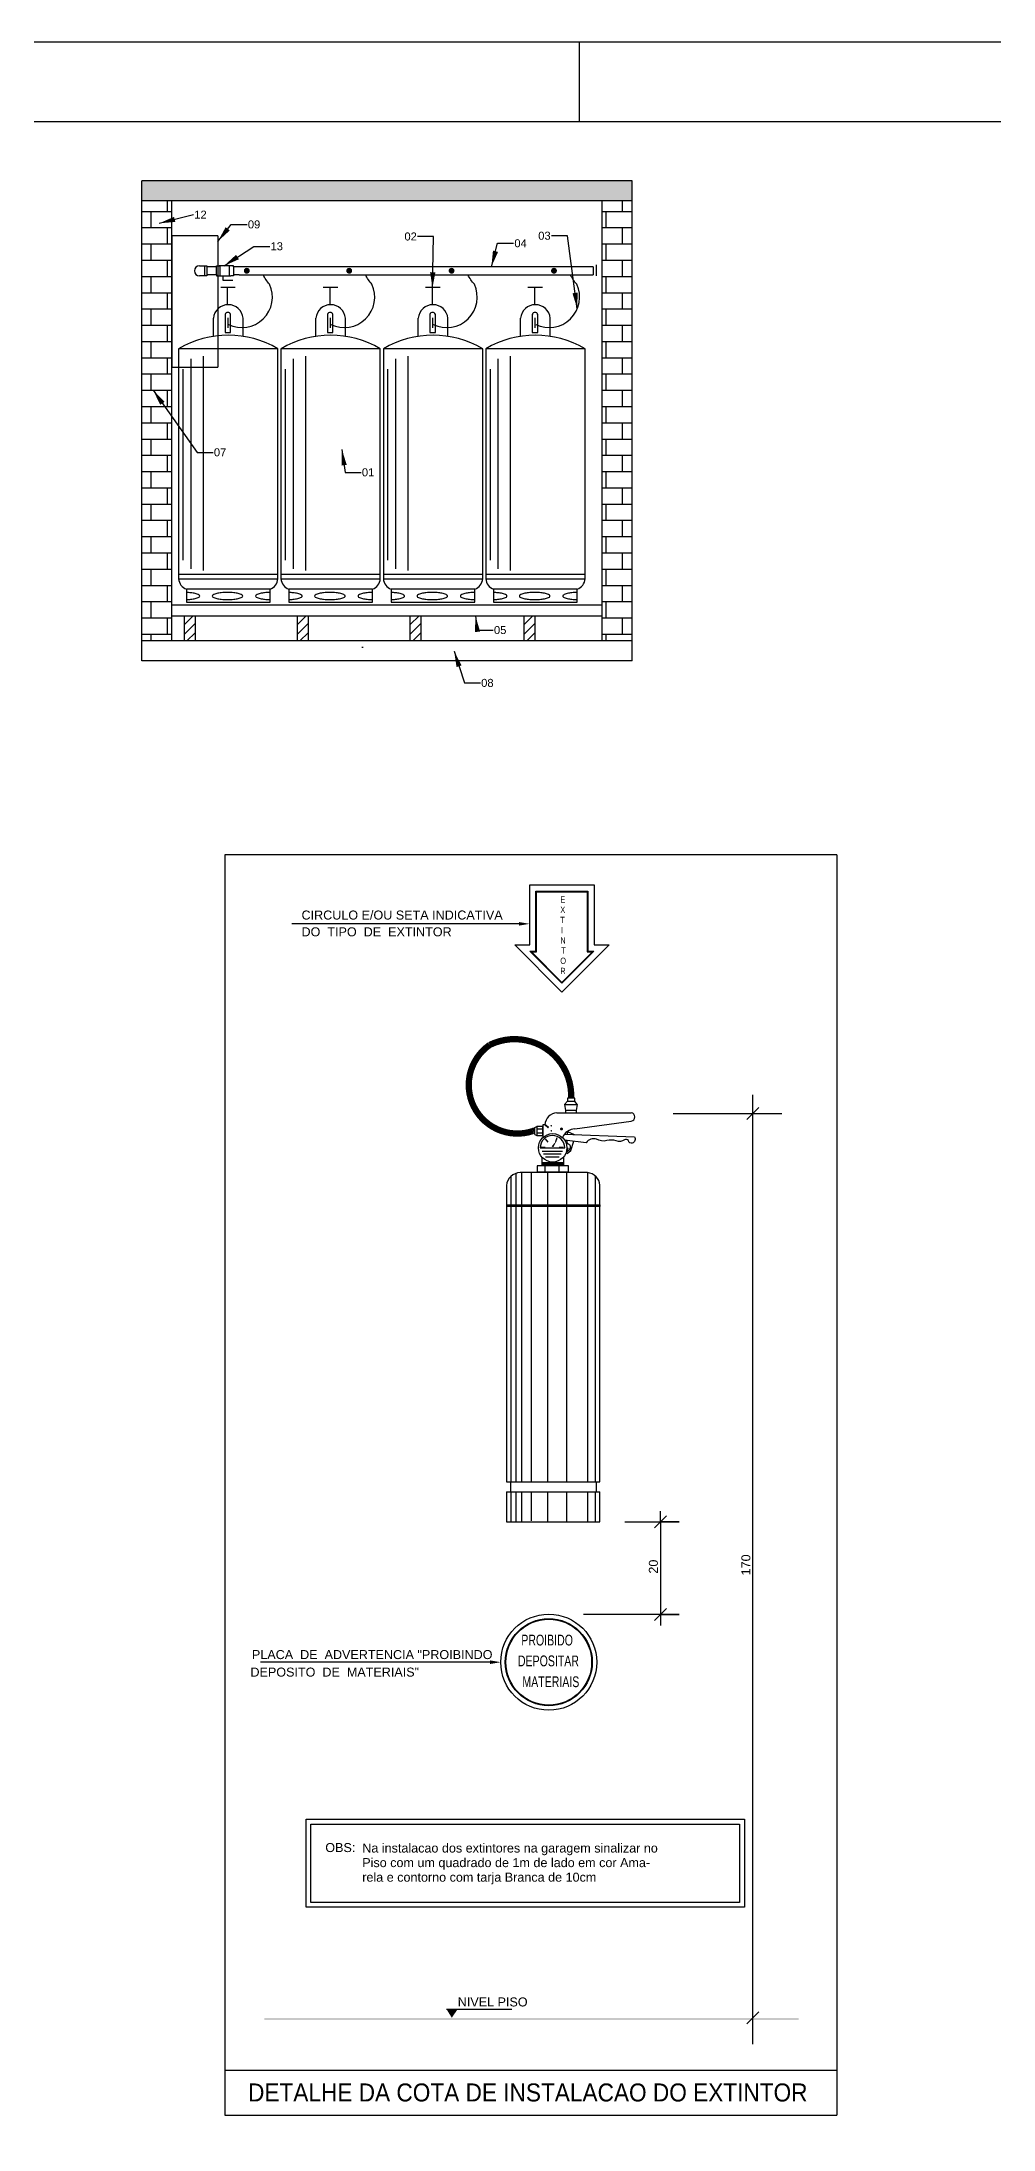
# Model space of a CAD drawing. Extents: x -120 to 1117, y 5 to 675.
# Drawn here: x 514.3 to 633.3, y 414 to 674.9 of the extents above; entities that cross this region are included whole.
import ezdxf

# ---------------------------------------------------------------- set-up
doc = ezdxf.new("R2010")
doc.units = 0
doc.header["$MEASUREMENT"] = 0
doc.layers.get('0').update_dxf_attribs({"linetype": 'CONTINUOUS'})
for name, color, linetype in [('02', 2, 'CONTINUOUS'), ('03', 7, 'CONTINUOUS'), ('04', 7, 'CONTINUOUS'), ('05', 4, 'CONTINUOUS'), ('06', 1, 'CONTINUOUS'), ('carimbo', 4, 'CONTINUOUS'), ('TUBOS_INCENDIO', 240, 'CONTINUOUS')]:
    doc.layers.add(name, color=color, linetype=linetype)
doc.styles.get("Standard").update_dxf_attribs({"font": 'arial.ttf'})
doc.dimstyles.get("Standard").update_dxf_attribs({"dimtxt": 0.18, "dimasz": 0.18, "dimexe": 0.18, "dimexo": 0.0625, "dimgap": 0.09, "dimtad": 0, "dimtih": 1, "dimtoh": 1, "dimdec": 4, "dimzin": 0, "dimdsep": 46, "dimtxsty": 'Standard', "dimcen": 0.09, "dimadec": 0, "dimazin": 0, "dimtfac": 1, "dimtdec": 4, "dimtofl": 0, "dimtmove": 0, "dimatfit": 3, "dimfxl": 0, "dimtolj": 1, "dimtzin": 0, "dimarcsym": 0})

# ---------------------------------------------------------------- blocks, each defined once
blk = doc.blocks.new('A1')
blk.add_line((306, 594), (306, 584))
blk.add_lwpolyline([(841, 0), (0, 0), (0, 594), (841, 594)], close=True)
at = {"color": 2}
blk.add_lwpolyline([(831, 10), (831, 584), (30, 584), (30, 10), (831, 10)], dxfattribs=at)
blk = doc.blocks.new('*X892')
at = {"color": 0, "linetype": 'Continuous'}
for p, q in [((7878, 27500), (8041, 27663)), ((7878, 27323), (8078, 27523)), ((7926, 27195), (8078, 27346))]:
    blk.add_line(p, q, dxfattribs=at)

msp = doc.modelspace()

# ---------------------------------------------------------------- hatches: boundary and pattern name
h = msp.add_hatch()
h.set_pattern_fill('CONCRETO', color=4, scale=4, style=0)
h.set_pattern_definition([(45, (1176.4545, -200.871), (0, 4.000018), [0.56568, -1.1314, 0.28284, -1.69704, 0.56568, -1.4142142]), (135, (1179.0545, -200.671), (-4.000018, 0), [0.565684, -0.84852, 0.28284, -1.4142, 0.565684, -1.9799262]), (63.43495, (1175.8545, -201.4711), (2e-10, 4), [0.4472, -1.7888, 0.4472, -1.788936]), (116.56505, (1175.8545, -201.4711), (-2e-09, 4), [0.4472, -1.7888, 0.4472, -1.788936]), (0, (1175.8545, -201.071), (0, 4), [0.2, -1.6, 0.4, -1.6, 0.2]), (0, (1175.8545, -200.471), (0, 4), [-0.6, 0.4, -1.6, 0, -1.4, 0]), (0, (1175.8545, -200.271), (0, 4), [-1.6, 0, -1.2, 0.4, -0.8, 0]), (0, (1175.8545, -199.671), (0, 4), [-0.8, 0, -1, 0.4, -1.8, 0]), (0, (1175.8545, -199.071), (0, 4), [-0.8, 0.4, -1.6, 0.4, -0.8, 0]), (0, (1175.8545, -198.071), (0, 4), [-0.6, 0.4, -0.8, 0, -2.2, 0]), (0, (1175.8545, -197.871), (0, 4), [-0.8, 0, -2.4, 0.4, -0.4, 0]), (90, (1176.0545, -200.671), (-4, 2e-16), [-1.2, 0, -1.2, 0, -1.6, 0]), (90, (1176.4545, -201.471), (-4, 2e-16), [-0.6, 0.4, -1.6, 0, -1.4, 0]), (90, (1176.8545, -201.471), (-4, 2e-16), [-1.6, 0, -1.4, 0.4, -0.6, 0]), (90, (1179.0545, -201.471), (-4, 2e-16), [-0.8, 0.4, -2, 0.4, -0.4, 0]), (90, (1176.2545, -201.071), (-4, 2e-16), [-1.2, 0, -1.4, 0, -1.4, 0]), (90, (1176.6545, -201.071), (-4, 2e-16), [-1, 0, -2.2, 0, -0.8, 0]), (90, (1177.0545, -200.871), (-4, 2e-16), [-2, 0, -0.6, 0, -1.4, 0]), (90, (1177.2545, -201.271), (-4, 2e-16), [-1.8, 0, -0.8, 0, -1, 0]), (90, (1177.6545, -200.671), (-4, 2e-16), [-1.6, 0, -0.6, 0, -1.6, 0]), (90, (1177.8545, -200.471), (-4, 2e-16), [-1.8, 0, -0.8, 0, -1.4, 0]), (90, (1178.0545, -201.471), (-4, 2e-16), [-2.4, 0, -1, 0, -0.6, 0]), (90, (1178.2545, -200.871), (-4, 2e-16), [-0.8, 0, -1.6, 0, -1.6, 0]), (90, (1178.4545, -201.071), (-4, 2e-16), [-1.8, 0, -1, 0, -1.2, 0]), (90, (1178.6545, -201.271), (-4, 2e-16), [-1.6, 0, -1.2, 0, -1.2, 0]), (90, (1179.0545, -201.071), (-4, 2e-16), [-1.2, 0, -1.2, 0, -1.6, 0]), (90, (1179.4545, -200.871), (-4, 2e-16), [-1.6, 0, -0.8, 0, -1.6, 0]), (90, (1179.6545, -200.671), (-4, 2e-16), [-0.6, 0, -2.4, 0, -1, 0])])
h.paths.add_polyline_path([(588.167, 654.991), (588.167, 657.491), (526.867, 657.491), (526.867, 654.991)])
h = msp.add_hatch()
h.set_pattern_fill('AR-B816', color=4, scale=0.01, style=0)
h.set_pattern_definition([(0, (-9540.5443, 1112.9052), (0, 2.032), []), (90, (-9540.5443, 1112.9052), (-2.032, 2.032), [2.032, -2.032])])
h.paths.add_polyline_path([(588.167, 599.991), (588.167, 654.991), (584.417, 654.991), (584.417, 599.991)])
h.paths.add_polyline_path([(526.867, 599.991), (530.617, 599.991), (530.617, 654.991), (526.867, 654.991)])
h = msp.add_hatch()
h.set_pattern_fill('AR-CONC', color=4, scale=0.5, style=0)
h.set_pattern_definition([(50, (-174.494, 229.02), (91.0923, -7.9695), [9.525, -104.775]), (355, (-174.49, 229.02), (-17.621, 95.528), [7.62, -83.82]), (100.451, (-166.9, 228.36), (73.471, 87.558), [8.095, -89.045]), (46.184, (-174.49, 254.42), (135.54, -21.021), [14.287, -157.162]), (96.636, (-163.2, 252.67), (118.702, 123.713), [12.142, -133.567]), (351.184, (-174.5, 254.42), (118.702, 123.713), [11.43, -125.73]), (21, (-161.794, 248.07), (75.8074, -51.133), [9.525, -104.775]), (326, (-161.79, 248.07), (30.901, 92.094), [7.62, -83.82]), (71.451, (-155.48, 243.81), (106.708, 40.961), [8.095, -89.045]), (37.5, (-174.494, 229.022), (1.5443, 42.2775), [0, -82.804, 0, -85.09, 0, -84.1375]), (7.5, (-174.494, 229.02), (33.4098, 50.0903), [0, -48.514, 0, -80.899, 0, -32.0675]), (327.5, (-202.815, 229.022), (67.7953, -2.8644), [0, -31.75, 0, -99.06, 0, -131.445]), (317.5, (-215.515, 229.02), (74.0646, 12.7132), [0, -41.275, 0, -65.786, 0, -93.345])])
h.paths.add_polyline_path([(526.867, 599.991), (526.867, 597.491), (588.167, 597.491), (588.167, 599.991)])

# ---------------------------------------------------------------- linework, layer by layer
at = {"color": 6}
for p, q in [((526.867, 597.491), (526.867, 657.491)), ((588.167, 657.491), (526.867, 657.491)), ((588.167, 597.491), (588.167, 657.491)), ((588.167, 654.991), (526.867, 654.991)), ((530.617, 599.991), (530.617, 654.991)), ((584.417, 599.991), (584.417, 654.991)), ((588.167, 599.991), (526.867, 599.991)), ((588.167, 597.491), (526.867, 597.491))]:
    msp.add_line(p, q, dxfattribs=at)
at = {"layer": '02'}
for p, q in [((537.221, 573.241), (537.221, 415.741)), ((613.721, 573.241), (537.221, 573.241)), ((613.721, 573.241), (613.721, 421.366)), ((537.221, 421.366), (613.721, 421.366)), ((613.721, 421.366), (613.721, 415.741)), ((537.221, 415.741), (613.721, 415.741))]:
    msp.add_line(p, q, dxfattribs=at)
at = {"layer": '02', "color": 5, "linetype": 'Continuous'}
for p, q in [((573.988, 564.636), (545.618, 564.636)), ((603.228, 424.625), (603.228, 543.275)), ((593.28, 540.923), (606.846, 540.923)), ((603.978, 541.673), (602.478, 540.173)), ((603.228, 540.923), (603.978, 541.673)), ((592.43, 490.644), (590.93, 489.144)), ((591.68, 489.894), (591.68, 491.225)), ((591.68, 489.894), (592.43, 490.644)), ((587.221, 489.894), (594.018, 489.894)), ((591.68, 489.894), (591.68, 478.333)), ((594.018, 489.894), (591.68, 489.894)), ((594.018, 478.333), (582.045, 478.333)), ((592.43, 479.083), (590.93, 477.583)), ((591.68, 478.333), (592.43, 479.083)), ((591.68, 478.333), (591.68, 476.952)), ((591.68, 478.333), (594.018, 478.333)), ((570.373, 472.353), (541.68, 472.353)), ((564.932, 428.996), (572.342, 428.996)), ((572.342, 428.996), (573.092, 428.996))]:
    msp.add_line(p, q, dxfattribs=at)
at = {"layer": '02', "linetype": 'Continuous'}
for p, q in [((603.978, 428.653), (602.478, 427.153)), ((603.228, 427.903), (603.978, 428.653))]:
    msp.add_line(p, q, dxfattribs=at)
at = {"layer": '02', "color": 240, "linetype": 'Continuous'}
for points in [[(575.338, 569.491), (583.4, 569.491), (583.4, 561.991), (585.275, 561.991), (579.369, 556.085), (573.463, 561.991), (575.338, 561.991)], [(576.125, 568.704), (582.613, 568.704), (582.613, 561.204), (583.374, 561.204), (579.369, 557.199), (575.364, 561.204), (576.125, 561.204)], [(576.2, 568.629), (582.538, 568.629), (582.538, 561.129), (583.193, 561.129), (579.369, 557.305), (575.545, 561.129), (576.2, 561.129)]]:
    msp.add_lwpolyline(points, close=True, dxfattribs=at)
at = {"layer": '02', "color": 5, "linetype": 'Continuous'}
for points in [[(547.407, 452.714), (602.172, 452.714), (602.172, 441.724), (547.407, 441.724)], [(547.992, 452.129), (601.587, 452.129), (601.587, 442.309), (547.992, 442.309)]]:
    msp.add_lwpolyline(points, close=True, dxfattribs=at)
at = {"layer": '02', "color": 240, "linetype": 'Continuous'}
for radius in [6, 5.438, 5.362]:
    msp.add_circle((577.723, 472.353), radius, dxfattribs=at)
at = {"layer": '02', "color": 5, "linetype": 'Continuous'}
for points in [[(573.988, 564.861), (573.988, 564.411), (575.338, 564.636)], [(570.373, 472.578), (570.373, 472.128), (571.723, 472.353)], [(564.932, 428.996), (566.347, 428.996), (565.598, 427.913)]]:
    msp.add_solid(points, dxfattribs=at)
at = {"layer": '03', "linetype": 'Continuous'}
for p, q in [((536.711, 644.204), (538.535, 644.204)), ((537.58, 642.013), (537.58, 644.204)), ((549.511, 644.204), (551.335, 644.204)), ((550.38, 642.013), (550.38, 644.204)), ((562.311, 644.204), (564.135, 644.204)), ((563.18, 642.013), (563.18, 644.204)), ((575.111, 644.204), (576.935, 644.204)), ((575.98, 642.013), (575.98, 644.204)), ((569.656, 604.447), (530.617, 604.447)), ((530.617, 603.113), (569.656, 603.113)), ((584.417, 604.447), (569.656, 604.447)), ((569.656, 603.113), (584.417, 603.113))]:
    msp.add_line(p, q, dxfattribs=at)
at = {"layer": '03', "color": 4, "linetype": 'Continuous'}
for p, q in [((580.082, 542.851), (580.082, 542.46)), ((580.212, 542.851), (580.082, 542.851)), ((580.969, 542.851), (580.212, 542.851)), ((580.969, 542.46), (580.969, 542.851)), ((578.747, 541.02), (588.043, 541.02)), ((580.082, 542.46), (579.692, 542.07)), ((579.692, 542.07), (579.83, 541.287)), ((579.692, 542.07), (581.282, 542.07)), ((579.83, 541.287), (579.83, 541.02)), ((581.144, 541.287), (579.83, 541.287)), ((580.082, 542.46), (580.969, 542.46)), ((581.282, 542.07), (580.969, 542.46)), ((581.282, 542.07), (581.144, 541.287)), ((581.144, 541.287), (581.144, 541.02)), ((575.995, 539.199), (576.227, 539.313)), ((575.995, 538.293), (575.995, 539.199)), ((575.995, 538.293), (576.227, 538.188)), ((576.227, 539.313), (576.227, 538.188)), ((576.977, 539.313), (576.227, 539.313)), ((576.227, 539.031), (576.977, 539.031)), ((576.227, 538.504), (576.977, 538.504)), ((576.227, 538.188), (576.977, 538.188)), ((576.977, 538.188), (576.977, 539.313)), ((577.251, 539.503), (576.998, 539.503)), ((576.998, 539.503), (576.998, 537.943)), ((577.693, 539.165), (577.251, 539.566)), ((577.251, 539.503), (577.63, 539.123)), ((577.293, 537.754), (577.588, 537.353)), ((577.63, 539.123), (577.693, 539.165)), ((578.747, 537.88), (578.558, 537.395)), ((579.667, 538.333), (588.444, 538.027)), ((581.003, 539.018), (588.043, 539.966)), ((576.639, 536.637), (579.717, 536.637)), ((576.787, 536.742), (577.272, 536.742)), ((576.852, 535.484), (576.852, 534.373)), ((576.913, 536.236), (579.443, 536.236)), ((577.082, 535.878), (579.274, 535.878)), ((577.335, 535.52), (579.042, 535.52)), ((579.042, 536.721), (579.527, 536.721)), ((579.558, 535.472), (579.558, 534.373)), ((576.852, 534.803), (579.558, 534.803)), ((576.852, 534.635), (579.558, 534.635)), ((576.852, 534.487), (579.558, 534.487))]:
    msp.add_line(p, q, dxfattribs=at)
at = {"layer": '03', "color": 240, "linetype": 'Continuous'}
for p, q in [((572.975, 533.06), (572.975, 494.901)), ((573.588, 533.437), (573.588, 494.901)), ((582.574, 533.537), (574.154, 533.537)), ((574.323, 533.537), (574.323, 494.901)), ((575.52, 533.537), (575.52, 494.901)), ((577.23, 534.373), (577.23, 533.623)), ((577.562, 533.537), (577.562, 494.901)), ((578.979, 534.373), (578.979, 533.623)), ((579.956, 533.537), (579.956, 494.901)), ((582.561, 533.537), (582.561, 494.901)), ((583.539, 533.114), (583.539, 494.901)), ((572.442, 531.919), (572.442, 494.901)), ((584.115, 494.901), (584.115, 531.961)), ((572.442, 529.502), (584.115, 529.502)), ((584.115, 529.314), (572.442, 529.314)), ((584.115, 529.502), (584.115, 529.314)), ((572.442, 494.901), (584.115, 494.901)), ((572.442, 493.65), (584.115, 493.65)), ((572.442, 493.65), (572.442, 489.904)), ((572.931, 494.901), (572.931, 493.65)), ((572.975, 493.65), (572.975, 489.904)), ((573.588, 493.65), (573.588, 489.904)), ((574.323, 493.65), (574.323, 489.904)), ((575.52, 493.65), (575.52, 490.023)), ((577.562, 493.65), (577.562, 489.882)), ((579.956, 493.65), (579.956, 489.882)), ((582.561, 493.65), (582.561, 489.882)), ((583.539, 493.65), (583.539, 489.882)), ((583.654, 494.901), (583.654, 493.65)), ((584.115, 489.904), (584.115, 493.65)), ((572.442, 489.904), (584.115, 489.904))]:
    msp.add_line(p, q, dxfattribs=at)
at = {"layer": '03', "linetype": 'Continuous'}
for points in [[(532.173, 603.113), (533.507, 603.113), (533.507, 599.991), (532.173, 599.991)], [(546.293, 603.113), (547.627, 603.113), (547.627, 599.991), (546.293, 599.991)], [(560.413, 603.113), (561.747, 603.113), (561.747, 599.991), (560.413, 599.991)], [(574.664, 603.113), (575.997, 603.113), (575.997, 599.991), (574.664, 599.991)]]:
    msp.add_lwpolyline(points, close=True, dxfattribs=at)
at = {"layer": '03', "color": 4, "linetype": 'Continuous', "const_width": 0.788}
for points in [[(570.347, 549.504, -0.568821), (580.519, 542.851, -1.3343994)], [(570.347, 549.504, 0.8707505), (575.759, 538.742, 1.4595652)]]:
    msp.add_lwpolyline(points, format="xyb", dxfattribs=at)
at = {"layer": '03', "color": 4, "linetype": 'Continuous'}
for points, const_width in [([(577.984, 539.397, 1), (578.078, 539.397, 1)], 0.0937), ([(577.984, 538.765, 1), (578.078, 538.765, 1)], 0.0937), ([(579.223, 538.997, 1), (579.41, 538.997, 1)], 0.187)]:
    msp.add_lwpolyline(points, format="xyb", close=True, dxfattribs=dict(at, const_width=const_width))
for points in [[(582.415, 537.269), (579.699, 537.614)], [(580.045, 538.683), (580.014, 538.321)], [(580.045, 538.683), (580.899, 538.29)]]:
    msp.add_lwpolyline(points, dxfattribs=at)
for points in [[(579.954, 537.582), (580.012, 537.185, -0.4472), (580.413, 536.742, -0.2864136), (579.886, 536.068), (580.033, 535.92), (580.497, 536.321), (580.862, 537.466)], [(583.701, 537.732, 0.318622), (582.415, 537.269, -0.903886)], [(588.444, 538.027, -0.4891225), (588.17, 537.227, -0.488635), (587.685, 537.543, 0.3967274), (587.2, 537.627, -0.2348912), (586.167, 537.501, 0.1534624), (584.966, 537.543, -0.2122706), (583.701, 537.732, 0.5367908)]]:
    msp.add_lwpolyline(points, format="xyb", dxfattribs=at)
at = {"layer": '03', "color": 240, "linetype": 'Continuous'}
msp.add_lwpolyline([(576.26, 533.623), (580.197, 533.623), (580.197, 534.373), (576.26, 534.373)], close=True, dxfattribs=at)
at = {"layer": '03', "color": 4, "linetype": 'Continuous'}
msp.add_circle((578.21, 536.637), 1.781, dxfattribs=at)
for centre, radius, start, end in [((578.81, 539.461), 1.56, 92.30328, 178.48082), ((587.937, 540.493), 0.538, 281.46617, 78.53383), ((578.178, 536.637), 1.539, 0, 180), ((581.12, 537.145), 1.876, 93.57803, 154.83736)]:
    msp.add_arc(centre, radius, start, end, dxfattribs=at)
at = {"layer": '03', "color": 240, "linetype": 'Continuous'}
for centre, radius, start, end in [((574.169, 531.807), 1.73, 90.46887, 176.27716), ((582.399, 531.824), 1.722, 4.57212, 84.16857)]:
    msp.add_arc(centre, radius, start, end, dxfattribs=at)
at = {"layer": '03', "color": 4, "linetype": 'Continuous'}
for points in [[(575.628, 539.133), (575.995, 539.199), (575.922, 538.351)], [(578.073, 536.805), (578.305, 536.721), (578.79, 537.669)], [(579.94, 536.212), (579.988, 536.742), (580.096, 536.257), (580.223, 536.616)]]:
    msp.add_solid(points, dxfattribs=at)
at = {"layer": '05', "linetype": 'Continuous'}
for p, q in [((537.583, 640.363), (537.583, 639.129)), ((550.383, 640.363), (550.383, 639.129)), ((563.183, 640.363), (563.183, 639.129)), ((575.983, 640.363), (575.983, 639.129))]:
    msp.add_line(p, q, dxfattribs=at)
msp.add_lwpolyline([(536.982, 645.609), (536.982, 645.099), (538.225, 645.099)], dxfattribs=at)
for points in [[(537.688, 639.538, 0.7061328), (542.82, 644.574, -0.0707161), (542.019, 645.756, -0.8192494)], [(550.488, 639.538, 0.7061328), (555.62, 644.574, -0.0707161), (554.819, 645.756, -0.8192494)], [(563.288, 639.538, 0.7061328), (568.42, 644.574, -0.0707161), (567.619, 645.756, -0.8192494)], [(576.088, 639.538, 0.7061328), (581.22, 644.574, -0.0707161), (580.419, 645.756, -0.8192494)]]:
    msp.add_lwpolyline(points, format="xyb", dxfattribs=at)
at = {"layer": '05', "linetype": 'Continuous', "const_width": 0.365}
for points in [[(539.79, 646.256, 1), (540.158, 646.256, 1)], [(552.59, 646.256, 1), (552.958, 646.256, 1)], [(565.39, 646.256, 1), (565.758, 646.256, 1)], [(578.19, 646.256, 1), (578.558, 646.256, 1)]]:
    msp.add_lwpolyline(points, format="xyb", close=True, dxfattribs=at)
at = {"layer": '05', "linetype": 'Continuous'}
msp.add_trace([(542.178, 427.903), (542.178, 427.641), (608.95, 427.903), (608.95, 427.641)], dxfattribs=at)
at = {"layer": '06', "color": 240, "linetype": 'Continuous'}
for p, q in [((530.617, 650.635), (530.617, 634.213)), ((536.354, 650.635), (530.617, 650.635)), ((534.063, 646.873), (534.98, 646.873)), ((534.98, 645.607), (534.063, 645.607)), ((534.674, 646.873), (534.674, 645.607)), ((534.98, 646.873), (534.98, 645.607)), ((536.178, 646.737), (534.98, 646.737)), ((536.178, 645.726), (534.98, 645.726)), ((537.971, 646.876), (536.511, 646.876)), ((536.511, 645.609), (537.971, 645.609)), ((536.641, 645.609), (536.641, 646.876)), ((537.814, 645.609), (537.814, 646.876)), ((539.039, 646.756), (538.304, 646.756)), ((539.039, 645.756), (538.304, 645.756)), ((535.798, 638.05), (535.798, 640.336)), ((537.265, 640.803), (537.265, 638.52)), ((537.943, 638.52), (537.943, 640.803)), ((539.513, 638.05), (539.513, 640.336)), ((548.598, 638.05), (548.598, 640.336)), ((550.065, 640.803), (550.065, 638.52)), ((550.743, 638.52), (550.743, 640.803)), ((552.313, 638.05), (552.313, 640.336)), ((561.398, 638.05), (561.398, 640.336)), ((562.865, 640.803), (562.865, 638.52)), ((563.543, 638.52), (563.543, 640.803)), ((565.113, 638.05), (565.113, 640.336)), ((574.198, 638.05), (574.198, 640.336)), ((575.665, 640.803), (575.665, 638.52)), ((576.343, 638.52), (576.343, 640.803)), ((577.913, 638.05), (577.913, 640.336)), ((537.265, 638.52), (537.943, 638.52)), ((550.065, 638.52), (550.743, 638.52)), ((562.865, 638.52), (563.543, 638.52)), ((575.665, 638.52), (576.343, 638.52)), ((530.617, 634.213), (536.354, 634.213)), ((531.449, 636.512), (531.449, 607.765)), ((543.862, 636.512), (531.449, 636.512)), ((532.966, 635.268), (532.966, 608.994)), ((534.499, 635.597), (534.499, 608.775)), ((543.862, 607.765), (543.862, 636.512)), ((544.249, 636.512), (544.249, 607.765)), ((556.662, 636.512), (544.249, 636.512)), ((545.766, 635.268), (545.766, 608.994)), ((547.299, 635.597), (547.299, 608.775)), ((556.662, 607.765), (556.662, 636.512)), ((569.462, 636.512), (557.049, 636.512)), ((557.049, 636.512), (557.049, 607.765)), ((558.566, 635.268), (558.566, 608.994)), ((560.099, 635.597), (560.099, 608.775)), ((569.462, 607.765), (569.462, 636.512)), ((569.849, 636.512), (569.849, 607.765)), ((582.262, 636.512), (569.849, 636.512)), ((571.366, 635.268), (571.366, 608.994)), ((572.899, 635.597), (572.899, 608.775)), ((582.262, 607.765), (582.262, 636.512)), ((531.981, 633.954), (531.981, 610.088)), ((544.781, 633.954), (544.781, 610.088)), ((557.581, 633.954), (557.581, 610.088)), ((570.381, 633.954), (570.381, 610.088)), ((531.449, 608.321), (543.862, 608.321)), ((544.249, 608.321), (556.662, 608.321)), ((557.049, 608.321), (569.462, 608.321)), ((569.849, 608.321), (582.262, 608.321)), ((531.449, 607.765), (543.862, 607.765)), ((542.882, 606.458), (532.429, 606.458)), ((532.429, 606.458), (532.429, 604.825)), ((542.882, 604.825), (542.882, 606.458)), ((544.249, 607.765), (556.662, 607.765)), ((555.682, 606.458), (545.229, 606.458)), ((545.229, 606.458), (545.229, 604.825)), ((555.682, 604.825), (555.682, 606.458)), ((557.049, 607.765), (569.462, 607.765)), ((568.482, 606.458), (558.029, 606.458)), ((558.029, 606.458), (558.029, 604.825)), ((568.482, 604.825), (568.482, 606.458)), ((569.849, 607.765), (582.262, 607.765)), ((581.282, 606.458), (570.829, 606.458)), ((570.829, 606.458), (570.829, 604.825)), ((581.282, 604.825), (581.282, 606.458)), ((532.429, 604.825), (542.882, 604.825)), ((545.229, 604.825), (555.682, 604.825)), ((558.029, 604.825), (568.482, 604.825)), ((570.829, 604.825), (581.282, 604.825))]:
    msp.add_line(p, q, dxfattribs=at)
at = {"layer": '06', "color": 240}
for p, q in [((536.178, 646.876), (536.511, 646.876)), ((536.178, 646.742), (536.178, 646.876)), ((536.178, 645.742), (536.178, 646.742)), ((536.178, 645.742), (536.178, 645.609)), ((536.178, 645.609), (536.511, 645.609)), ((538.304, 646.876), (537.971, 646.876)), ((538.304, 645.609), (537.971, 645.609)), ((538.304, 646.742), (538.304, 646.876)), ((538.304, 646.742), (538.304, 645.742)), ((538.304, 645.742), (538.304, 645.609)), ((583.259, 646.756), (539.039, 646.756)), ((539.039, 645.756), (583.259, 645.756)), ((583.259, 646.756), (583.259, 645.756)), ((583.639, 646.996), (583.639, 645.608))]:
    msp.add_line(p, q, dxfattribs=at)
at = {"layer": '06', "color": 240, "linetype": 'Continuous'}
for points in [[(532.429, 605.164, 0.0166155), (532.974, 605.198, 0.0330927), (533.538, 605.29, 0.0708325), (534.024, 605.478, 0.2712997), (534.098, 605.604, 0.2712997), (534.024, 605.729, 0.0708325), (533.538, 605.918, 0.0330927), (532.974, 606.01, 0.0166155), (532.429, 606.044, 0.0239857)], [(542.882, 606.047, 0.020768), (542.201, 606.01, 0.0330927), (541.637, 605.918, 0.0708325), (541.15, 605.729, 0.2712997), (541.077, 605.604, 0.2712997)], [(541.077, 605.604, 0.2712997), (541.15, 605.478, 0.0708325), (541.637, 605.29, 0.0330927), (542.201, 605.198, 0.020768), (542.882, 605.161, 0.0239857)], [(545.229, 605.164, 0.0166155), (545.774, 605.198, 0.0330927), (546.338, 605.29, 0.0708325), (546.824, 605.478, 0.2712997), (546.898, 605.604, 0.2712997), (546.824, 605.729, 0.0708325), (546.338, 605.918, 0.0330927), (545.774, 606.01, 0.0166155), (545.229, 606.044, 0.0239857)], [(555.682, 606.047, 0.020768), (555.001, 606.01, 0.0330927), (554.437, 605.918, 0.0708325), (553.95, 605.729, 0.2712997), (553.877, 605.604, 0.2712997)], [(553.877, 605.604, 0.2712997), (553.95, 605.478, 0.0708325), (554.437, 605.29, 0.0330927), (555.001, 605.198, 0.020768), (555.682, 605.161, 0.0239857)], [(558.029, 605.164, 0.0166155), (558.574, 605.198, 0.0330927), (559.138, 605.29, 0.0708325), (559.624, 605.478, 0.2712997), (559.698, 605.604, 0.2712997), (559.624, 605.729, 0.0708325), (559.138, 605.918, 0.0330927), (558.574, 606.01, 0.0166155), (558.029, 606.044, 0.0239857)], [(568.482, 606.047, 0.020768), (567.801, 606.01, 0.0330927), (567.237, 605.918, 0.0708325), (566.75, 605.729, 0.2712997), (566.677, 605.604, 0.2712997)], [(566.677, 605.604, 0.2712997), (566.75, 605.478, 0.0708325), (567.237, 605.29, 0.0330927), (567.801, 605.198, 0.020768), (568.482, 605.161, 0.0239857)], [(570.829, 605.164, 0.0166155), (571.374, 605.198, 0.0330927), (571.938, 605.29, 0.0708325), (572.424, 605.478, 0.2712997), (572.498, 605.604, 0.2712997), (572.424, 605.729, 0.0708325), (571.938, 605.918, 0.0330927), (571.374, 606.01, 0.0166155), (570.829, 606.044, 0.0239857)], [(581.282, 606.047, 0.020768), (580.601, 606.01, 0.0330927), (580.037, 605.918, 0.0708325), (579.55, 605.729, 0.2712997), (579.477, 605.604, 0.2712997)], [(579.477, 605.604, 0.2712997), (579.55, 605.478, 0.0708325), (580.037, 605.29, 0.0330927), (580.601, 605.198, 0.020768), (581.282, 605.161, 0.0239857)]]:
    msp.add_lwpolyline(points, format="xyb", dxfattribs=at)
for points in [[(535.652, 605.604, 0.2712997), (535.725, 605.478, 0.0708325), (536.211, 605.29, 0.0330927), (536.775, 605.198, 0.0239857), (537.563, 605.16, 0.0239857), (538.35, 605.198, 0.0330927), (538.914, 605.29, 0.0708325), (539.4, 605.478, 0.2712997), (539.474, 605.604, 0.2712997), (539.4, 605.729, 0.0708325), (538.914, 605.918, 0.0330927), (538.35, 606.01, 0.0239857), (537.563, 606.048, 0.0239857), (536.775, 606.01, 0.0330927), (536.211, 605.918, 0.0708325), (535.725, 605.729, 0.2712997)], [(548.452, 605.604, 0.2712997), (548.525, 605.478, 0.0708325), (549.011, 605.29, 0.0330927), (549.575, 605.198, 0.0239857), (550.363, 605.16, 0.0239857), (551.15, 605.198, 0.0330927), (551.714, 605.29, 0.0708325), (552.2, 605.478, 0.2712997), (552.274, 605.604, 0.2712997), (552.2, 605.729, 0.0708325), (551.714, 605.918, 0.0330927), (551.15, 606.01, 0.0239857), (550.363, 606.048, 0.0239857), (549.575, 606.01, 0.0330927), (549.011, 605.918, 0.0708325), (548.525, 605.729, 0.2712997)], [(561.252, 605.604, 0.2712997), (561.325, 605.478, 0.0708325), (561.811, 605.29, 0.0330927), (562.375, 605.198, 0.0239857), (563.163, 605.16, 0.0239857), (563.95, 605.198, 0.0330927), (564.514, 605.29, 0.0708325), (565, 605.478, 0.2712997), (565.074, 605.604, 0.2712997), (565, 605.729, 0.0708325), (564.514, 605.918, 0.0330927), (563.95, 606.01, 0.0239857), (563.163, 606.048, 0.0239857), (562.375, 606.01, 0.0330927), (561.811, 605.918, 0.0708325), (561.325, 605.729, 0.2712997)], [(574.052, 605.604, 0.2712997), (574.125, 605.478, 0.0708325), (574.611, 605.29, 0.0330927), (575.175, 605.198, 0.0239857), (575.963, 605.16, 0.0239857), (576.75, 605.198, 0.0330927), (577.314, 605.29, 0.0708325), (577.8, 605.478, 0.2712997), (577.874, 605.604, 0.2712997), (577.8, 605.729, 0.0708325), (577.314, 605.918, 0.0330927), (576.75, 606.01, 0.0239857), (575.963, 606.048, 0.0239857), (575.175, 606.01, 0.0330927), (574.611, 605.918, 0.0708325), (574.125, 605.729, 0.2712997)]]:
    msp.add_lwpolyline(points, format="xyb", close=True, dxfattribs=at)
for centre, radius, start, end in [((534.063, 646.24), 0.633, 90, 270), ((537.656, 640.147), 1.867, 5.82038, 174.17962), ((550.456, 640.147), 1.867, 5.82038, 174.17962), ((563.256, 640.147), 1.867, 5.82038, 174.17962), ((576.056, 640.147), 1.867, 5.82038, 174.17962), ((537.604, 640.695), 0.356, 17.76541, 162.23459), ((550.404, 640.695), 0.356, 17.76541, 162.23459), ((563.204, 640.695), 0.356, 17.76541, 162.23459), ((576.004, 640.695), 0.356, 17.76541, 162.23459), ((537.656, 625.879), 12.312, 59.72768, 120.27232), ((550.456, 625.879), 12.312, 59.72768, 120.27232), ((563.256, 625.879), 12.312, 59.72768, 120.27232), ((576.056, 625.879), 12.312, 59.72768, 120.27232), ((532.949, 607.869), 1.504, 183.97769, 249.7621), ((542.362, 607.869), 1.504, 290.2379, 356.02231), ((545.749, 607.869), 1.504, 183.97769, 249.7621), ((555.162, 607.869), 1.504, 290.2379, 356.02231), ((558.549, 607.869), 1.504, 183.97769, 249.7621), ((567.962, 607.869), 1.504, 290.2379, 356.02231), ((571.349, 607.869), 1.504, 183.97769, 249.7621), ((580.762, 607.869), 1.504, 290.2379, 356.02231)]:
    msp.add_arc(centre, radius, start, end, dxfattribs=at)
at = {"layer": 'TUBOS_INCENDIO', "ltscale": 0.5}
msp.add_line((536.354, 650.635), (536.354, 634.213), dxfattribs=at)

# ---------------------------------------------------------------- block references
at = {"layer": '06', "linetype": 'Continuous', "xscale": 0.006666666666205856, "yscale": 0.006666666666205856, "zscale": 0.006666666666205856}
for p in [(479.655, 418.691), (493.775, 418.691), (507.895, 418.691), (522.145, 418.691)]:
    msp.add_blockref('*X892', p, dxfattribs=at)
at = {"layer": 'carimbo', "linetype": 'Continuous'}
msp.add_blockref('A1', (275.544, 80.877), dxfattribs=at)

# ---------------------------------------------------------------- texts
at = {"color": 7, "char_height": 1}
for s, insert, attachment_point in [('\\A1;12', (533.405, 653.269), 4), ('\\A1;09', (540.106, 652.043), 4), ('\\A1;13', (542.938, 649.308), 4), ('\\A1;02', (561.232, 650.534), 6), ('\\A1;04', (573.425, 649.685), 4), ('\\A1;03', (577.959, 650.628), 6), ('\\A1;07', (535.859, 623.558), 4), ('\\A1;01', (554.358, 621.058), 4), ('\\A1;05', (570.875, 601.345), 4), ('\\A1;08', (569.271, 594.742), 4)]:
    msp.add_mtext(s, dxfattribs=dict(at, insert=insert, attachment_point=attachment_point))
at = {"layer": '04', "linetype": 'Continuous'}
for s, p in [('CIRCULO E/OU SETA INDICATIVA', (546.815, 565.169)), ('DO  TIPO  DE  EXTINTOR', (546.815, 563.071)), ('PLACA  DE  ADVERTENCIA "PROIBINDO', (540.615, 472.742)), ('DEPOSITO  DE  MATERIAIS"', (540.431, 470.553)), ('Na instalacao dos extintores na garagem sinalizar no', (554.408, 448.564)), ('Piso com um quadrado de 1m de lado em cor Ama-', (554.408, 446.742)), ('rela e contorno com tarja Branca de 10cm', (554.408, 444.921)), ('NIVEL PISO', (566.347, 429.329))]:
    msp.add_text(s, height=1.125, dxfattribs=at).set_placement(p)
at = {"layer": '05', "color": 7, "linetype": 'Continuous'}
for s, height, width, p in [('X', 0.788, 0.7, (579.167, 565.999)), ('E', 0.788, 0.7, (579.167, 567.274)), ('T', 0.788, 0.7, (579.167, 564.724)), ('I', 0.788, 0.7, (579.252, 563.449)), ('N', 0.788, 0.7, (579.167, 562.174)), ('T', 0.788, 0.7, (579.294, 560.899)), ('O', 0.788, 0.7, (579.167, 559.624)), ('R', 0.788, 0.7, (579.167, 558.349)), ('DETALHE DA COTA DE INSTALACAO DO EXTINTOR', 2.25, 0.9, (540.131, 417.454))]:
    msp.add_text(s, height=height, dxfattribs=dict(at, width=width)).set_placement(p)
for s, p in [('170', (602.924, 483.203)), ('20', (591.359, 483.424))]:
    msp.add_text(s, height=1.125, rotation=90, dxfattribs=at).set_placement(p)
at = {"layer": '05', "linetype": 'Continuous', "width": 0.7}
for s, p in [('PROIBIDO', (574.29, 474.441)), ('DEPOSITAR', (573.869, 471.839)), ('MATERIAIS', (574.43, 469.236))]:
    msp.add_text(s, height=1.35, dxfattribs=at).set_placement(p)
at = {"layer": '05', "linetype": 'Continuous'}
msp.add_text('OBS:', height=1.125, dxfattribs=at).set_placement((549.788, 448.622))

# ---------------------------------------------------------------- leaders
at = {"color": 5, "annotation_type": 0, "has_hookline": 1}
for points, hookline_direction, text_width in [([(529.018, 652.186), (533.315, 653.269)], 0, 1.328), ([(536.354, 649.923), (538.016, 652.043), (540.016, 652.043)], 0, 1.435), ([(563.18, 644.075), (563.322, 650.534), (561.322, 650.534)], 1, 1.422), ([(570.548, 646.756), (571.335, 649.685), (573.335, 649.685)], 0, 1.428), ([(581.282, 641.5), (580.049, 650.628), (578.049, 650.628)], 1, 1.432), ([(537.135, 646.876), (540.848, 649.308), (542.848, 649.308)], 0, 1.338), ([(528.263, 631.321), (533.769, 623.558), (535.769, 623.558)], 0, 1.432), ([(551.859, 623.937), (552.268, 621.058), (554.268, 621.058)], 0, 1.239), ([(568.565, 603.113), (568.785, 601.345), (570.785, 601.345)], 0, 1.44), ([(565.891, 598.73), (567.181, 594.742), (569.181, 594.742)], 0, 1.435)]:
    msp.add_leader(points, dimstyle='Standard', override={"dimtxt": 2, "dimasz": 2, "dimexe": 0.2, "dimexo": 0.2, "dimdec": 1, "dimlfac": 0.5, "dimrnd": 1, "dimtxsty": 'Standard', "dimse1": 0, "dimclrd": 5, "dimclre": 5, "dimclrt": 7, "dimtdec": 4, "dimtix": 1}, dxfattribs=dict(at, hookline_direction=hookline_direction, text_width=text_width))

doc.saveas('drawing.dxf')
